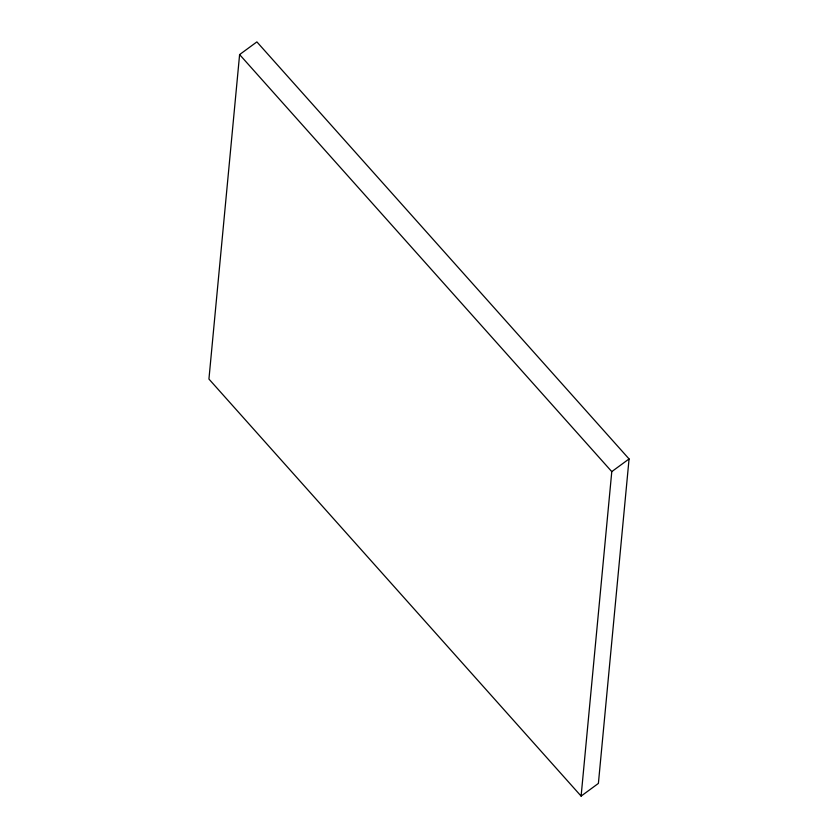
<?xml version="1.0" encoding="UTF-8"?>
<svg xmlns="http://www.w3.org/2000/svg" width="838" height="838" viewBox="0 0 838 838"><rect width="100%" height="100%" fill="white"/><g stroke="black" fill="none" stroke-linecap="round" stroke-linejoin="round"><path stroke-width="1.26" d="M239.605 54.585L208.934 379.059L581.111 796.1L598.395 783.415L629.066 458.941L256.889 41.9L239.605 54.585L611.782 471.616L581.111 796.1M611.782 471.616L629.066 458.941"/></g></svg>
